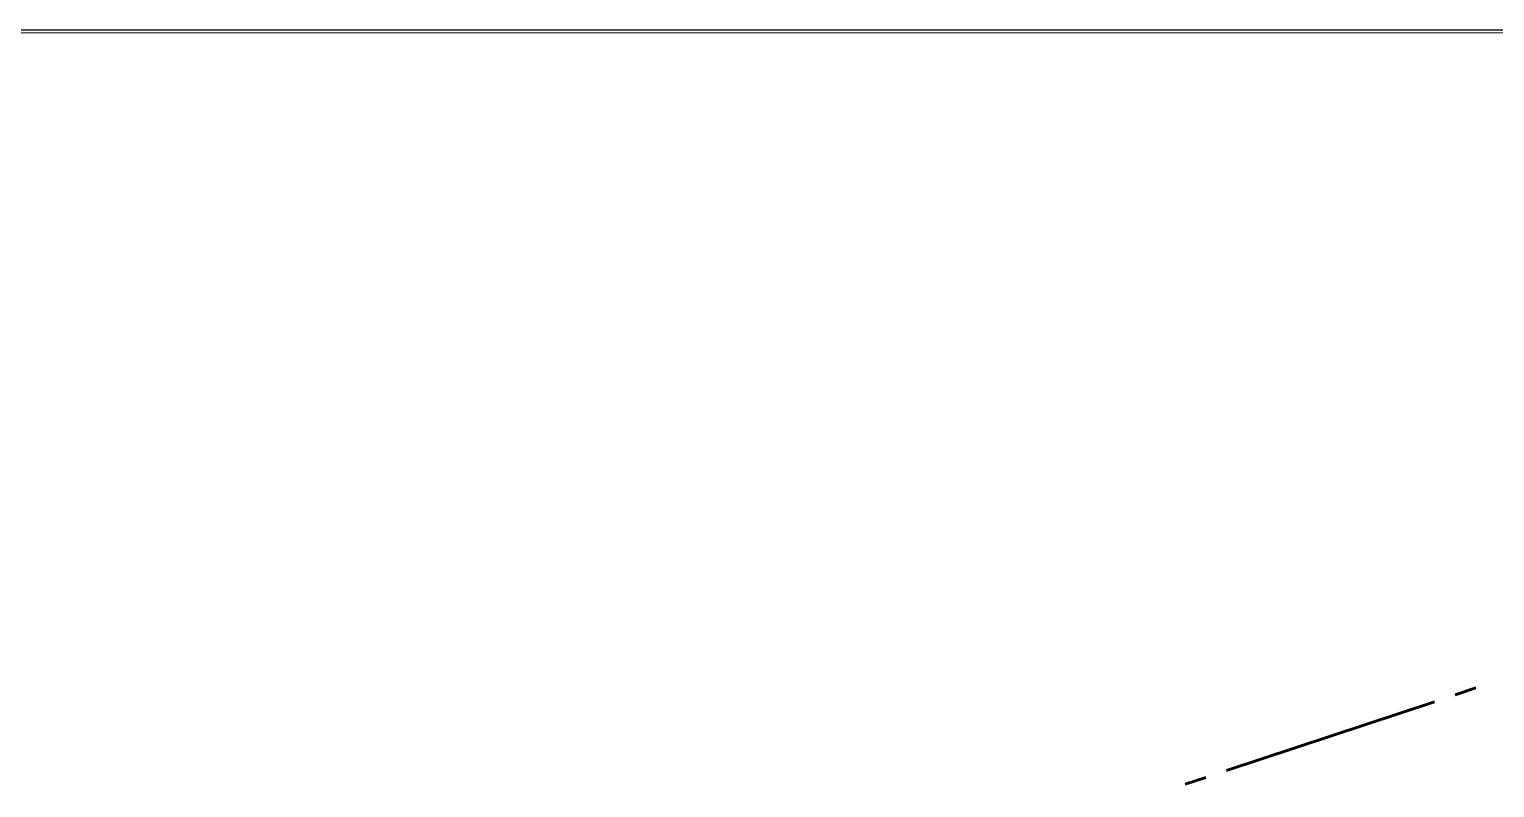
# Model space of a CAD drawing. Header units: millimetres. Extents: x 0.6 to 28.7, y 3.6 to 37.8.
# Drawn here: x 12.83 to 21.71, y 33.23 to 37.82 of the extents above; entities that cross this region are included whole.
import ezdxf

# ---------------------------------------------------------------- set-up
doc = ezdxf.new("R2010")
doc.units = ezdxf.units.MM
doc.layers.add('PDF_BOUNDARY-NODE', color=3, linetype='Continuous')
doc.layers.add('PDF_FRAME-TB', color=7, linetype='Continuous')

msp = doc.modelspace()

# ---------------------------------------------------------------- linework, layer by layer
at = {"layer": 'PDF_BOUNDARY-NODE', "lineweight": 60}
for points in [[(21.5939, 33.8328), (21.4688, 33.7911)], [(21.3437, 33.7494), (20.0845, 33.3325)], [(19.9594, 33.2908), (19.8343, 33.2491)]]:
    msp.add_lwpolyline(points, dxfattribs=at)
at = {"layer": 'PDF_FRAME-TB', "lineweight": 0, "const_width": 0.00834}
msp.add_lwpolyline([(28.6993, 37.8192), (0.5988, 37.8192), (0.5988, 3.6224), (28.6993, 3.6224)], close=True, dxfattribs=at)
at = {"layer": 'PDF_FRAME-TB', "color": 254, "lineweight": 0, "true_color": 0xdcdcdc}
msp.add_lwpolyline([(0.6155, 4.669), (28.6827, 4.669), (28.6827, 37.8025), (0.6155, 37.8025)], close=True, dxfattribs=at)

doc.saveas('drawing.dxf')
